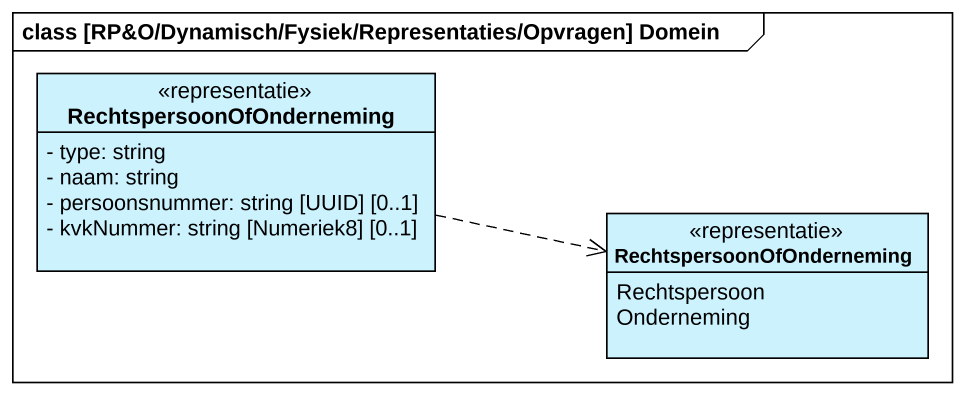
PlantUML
@startuml
mainframe class [RP&O/Dynamisch/Fysiek/Representaties/Opvragen] Domein
hide circle
hide empty members
skinparam classAttributeIconSize 0
class RechtspersoonOfOnderneming <<representatie>> #CCF2FE {
  - type: string
  - naam: string
  - persoonsnummer: string [UUID] [0..1]
  - kvkNummer: string [Numeriek8] [0..1]
}
enum "RechtspersoonOfOnderneming" as RechtspersoonOfOnderneming_2 <<representatie>> #CCF2FE {
  Rechtspersoon
  Onderneming
}
RechtspersoonOfOnderneming .right.> RechtspersoonOfOnderneming_2
@enduml
